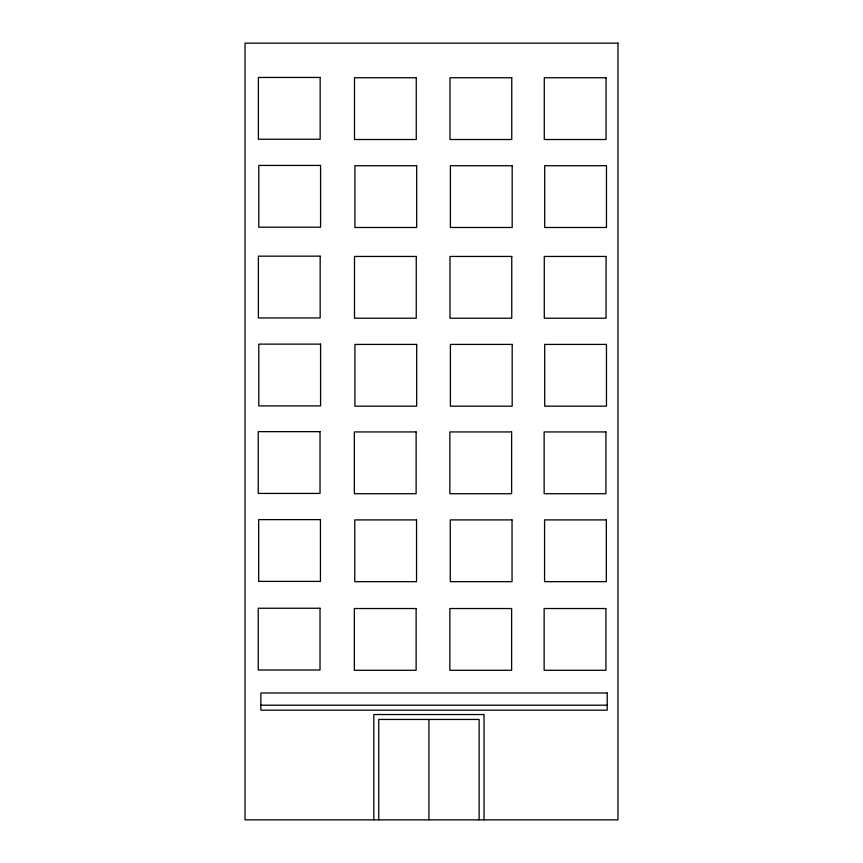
<?xml version="1.0" encoding="UTF-8"?>
<svg xmlns="http://www.w3.org/2000/svg" width="863" height="863" viewBox="0 0 863 863"><rect width="100%" height="100%" fill="white"/><g stroke="black" fill="none" stroke-linecap="round" stroke-linejoin="round"><path stroke-width="1.29" d="M260.874 705.19L607.218 705.19M484.046 819.85L484.046 714.532L373.819 714.532L373.819 819.85M479.138 819.85L479.138 719.451L378.738 719.451L378.738 819.85M428.933 719.451L428.933 819.85M617.973 43.15L245.027 43.15L245.027 819.85L617.973 819.85L617.973 43.15M320.162 77.454L258.382 77.454L258.382 139.234L320.162 139.234L320.162 77.454M416.257 77.746L354.488 77.746L354.488 139.515L416.257 139.515L416.257 77.746M511.759 77.746L449.99 77.746L449.99 139.515L511.759 139.515L511.759 77.746M606.053 77.746L544.283 77.746L544.283 139.515L606.053 139.515L606.053 77.746M320.572 165.426L258.803 165.426L258.803 227.196L320.572 227.196L320.572 165.426M416.678 165.707L354.909 165.707L354.909 227.487L416.678 227.487L416.678 165.707M512.18 165.707L450.41 165.707L450.41 227.487L512.18 227.487L512.18 165.707M606.473 165.707L544.704 165.707L544.704 227.487L606.473 227.487L606.473 165.707M320.162 256.16L258.382 256.16L258.382 317.94L320.162 317.94L320.162 256.16M416.257 256.451L354.488 256.451L354.488 318.22L416.257 318.22L416.257 256.451M511.759 256.451L449.99 256.451L449.99 318.22L511.759 318.22L511.759 256.451M606.053 256.451L544.283 256.451L544.283 318.22L606.053 318.22L606.053 256.451M320.572 344.132L258.803 344.132L258.803 405.901L320.572 405.901L320.572 344.132M416.678 344.413L354.909 344.413L354.909 406.182L416.678 406.182L416.678 344.413M512.18 344.413L450.41 344.413L450.41 406.182L512.18 406.182L512.18 344.413M606.473 344.413L544.704 344.413L544.704 406.182L606.473 406.182L606.473 344.413M320.022 431.651L258.242 431.651L258.242 493.431L320.022 493.431L320.022 431.651M416.128 431.942L354.348 431.942L354.348 493.712L416.128 493.712L416.128 431.942M511.63 431.942L449.85 431.942L449.85 493.712L511.63 493.712L511.63 431.942M605.912 431.942L544.143 431.942L544.143 493.712L605.912 493.712L605.912 431.942M320.443 519.623L258.663 519.623L258.663 581.392L320.443 581.392L320.443 519.623M416.538 519.904L354.769 519.904L354.769 581.673L416.538 581.673L416.538 519.904M512.039 519.904L450.27 519.904L450.27 581.673L512.039 581.673L512.039 519.904M606.333 519.904L544.564 519.904L544.564 581.673L606.333 581.673L606.333 519.904M320.022 608.242L258.242 608.242L258.242 670.022L320.022 670.022L320.022 608.242M416.128 608.534L354.348 608.534L354.348 670.303L416.128 670.303L416.128 608.534M511.63 608.534L449.85 608.534L449.85 670.303L511.63 670.303L511.63 608.534M605.912 608.534L544.143 608.534L544.143 670.303L605.912 670.303L605.912 608.534M607.218 693L260.874 693L260.874 710.173L607.218 710.173L607.218 693"/></g></svg>
